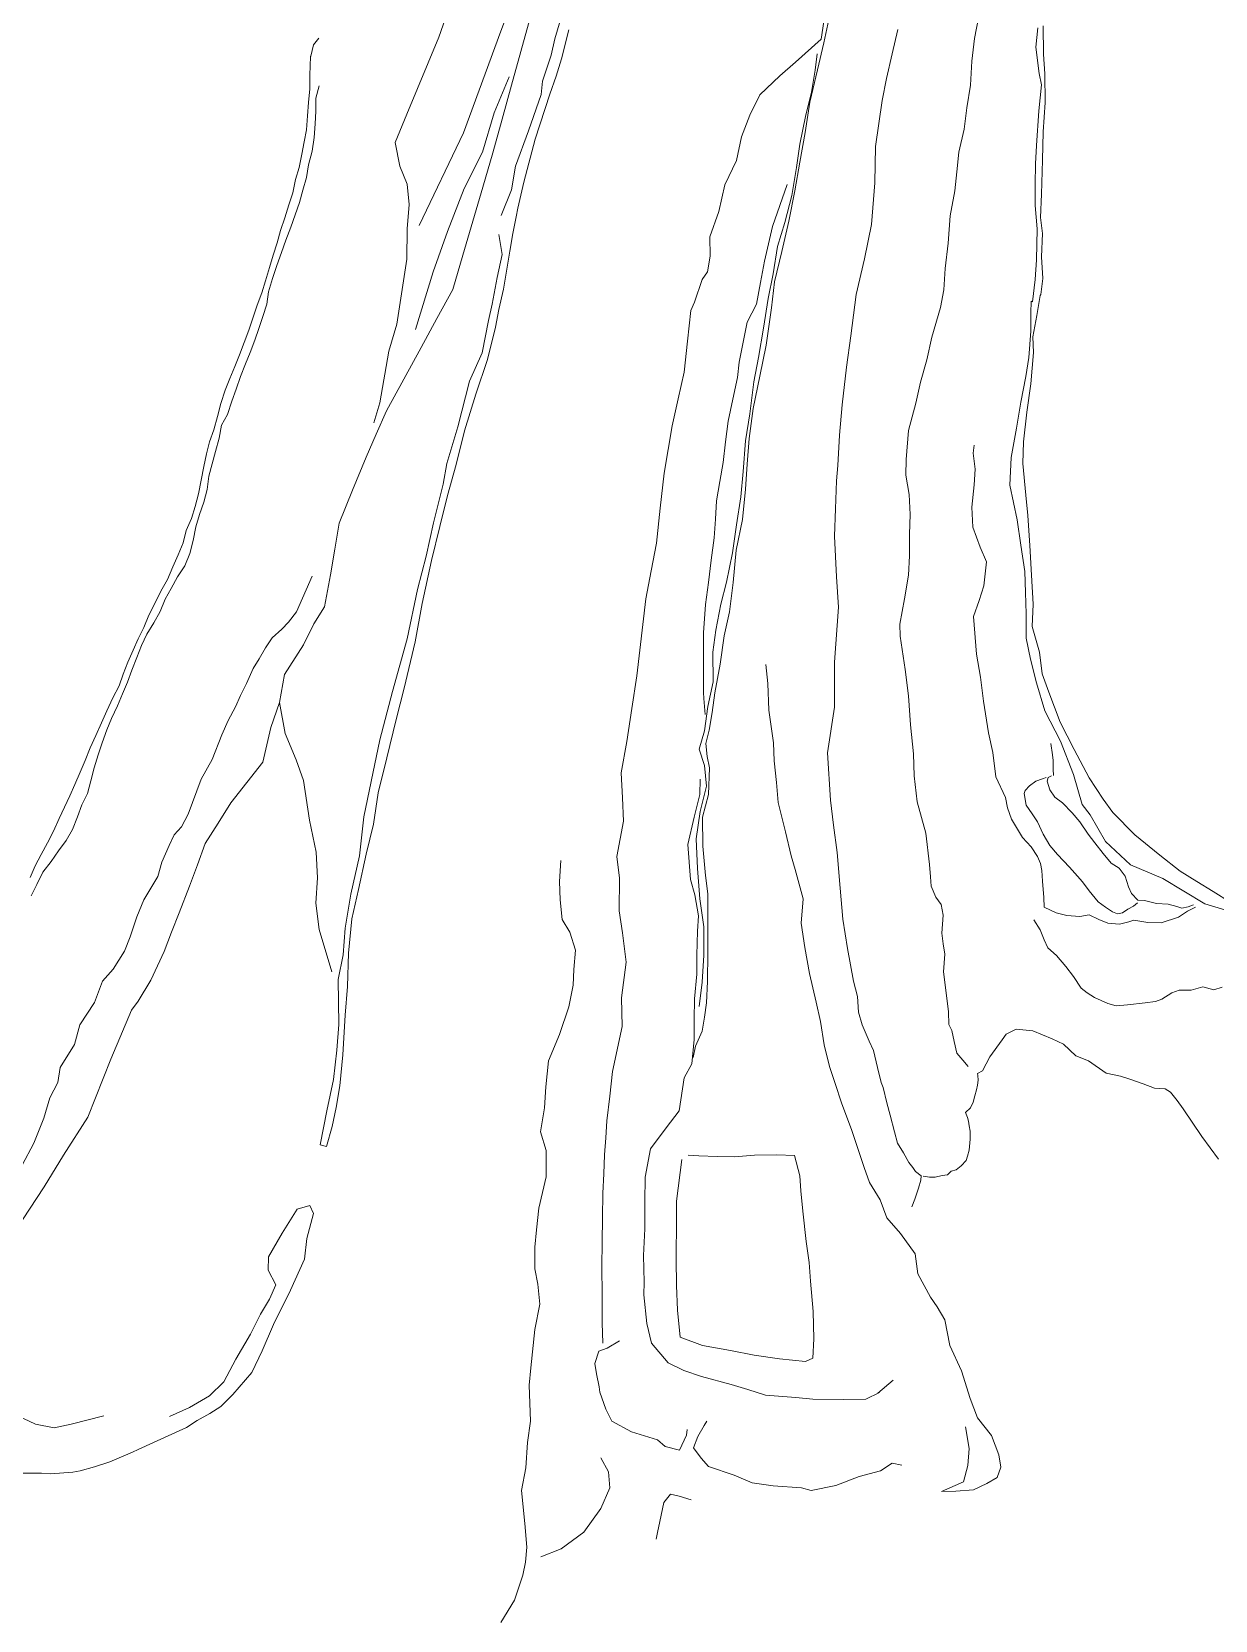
# Model space of a CAD drawing. Extents: x 683321 to 688873, y 7661944 to 7668387.
# Drawn here: x 686662.5 to 686854.2, y 7665844.4 to 7666101.9 of the extents above; entities that cross this region are included whole.
import ezdxf

# ---------------------------------------------------------------- set-up
doc = ezdxf.new("R2010")
doc.units = 0
doc.header["$MEASUREMENT"] = 0
doc.layers.add('01 CRESTA_Line', color=3, linetype='Continuous', lineweight=20)

msp = doc.modelspace()

# ---------------------------------------------------------------- linework, layer by layer
at = {"layer": '01 CRESTA_Line'}
for points in [[(686725.25, 7666070.5, 4069.33), (686732.44, 7666085.5, 4068.99), (686738.5, 7666102, 4068.81), (686744, 7666116.5, 4069.02), (686748.44, 7666126, 4070.53), (686748.19, 7666136, 4070.51), (686748.87, 7666147.5, 4070.16), (686749.75, 7666160, 4069.95), (686749, 7666172.5, 4069.59), (686748.44, 7666182.5, 4069.81), (686747.62, 7666189.5, 4069.67), (686747.19, 7666194.5, 4068.88), (686746.75, 7666197, 4068.96), (686747.88, 7666201.5, 4068.94), (686752.5, 7666216.5, 4069.5), (686757.06, 7666231.5, 4070.01), (686761.63, 7666244.5, 4070.74), (686765.38, 7666256.5, 4071.33)], [(686743.75, 7666173.5, 4062.37), (686742.62, 7666160.5, 4062.44), (686740.94, 7666149, 4062.77), (686739.88, 7666142, 4062.89), (686736.62, 7666125, 4062.55), (686730.56, 7666107, 4062.55), (686728.44, 7666101, 4062.75), (686723.25, 7666088.5, 4061.97), (686721.34, 7666083.91, 4061.92), (686722.11, 7666080.08, 4062.18), (686723.29, 7666077.19, 4062.26), (686723.63, 7666073.86, 4064.66), (686723.29, 7666069.93, 4066.91), (686723.24, 7666065.02, 4069.38), (686722.27, 7666058.71, 4069.41), (686721.65, 7666054.47, 4069.32), (686720.33, 7666050.12, 4068.47), (686718.86, 7666041.76, 4069.13), (686717.92, 7666038.52, 4069.19)], [(686743.22, 7666104.16, 4073.18), (686741.71, 7666098.68, 4072.96), (686740.21, 7666093.2, 4072.75), (686738.71, 7666087.72, 4072.53), (686737.2, 7666082.24, 4072.32), (686735.58, 7666076.71, 4072.05), (686733.96, 7666071.18, 4071.77), (686732.34, 7666065.65, 4071.5), (686730.72, 7666060.12, 4071.22), (686728.14, 7666055.43, 4070.39), (686725.56, 7666050.73, 4069.55), (686722.75, 7666045.58, 4069.55), (686719.94, 7666040.42, 4069.55), (686718.29, 7666036.68, 4068.94), (686716.65, 7666032.93, 4068.33), (686714.47, 7666027.58, 4068.06), (686712.29, 7666022.23, 4067.79), (686711.58, 7666018.04, 4067.35), (686710.87, 7666013.86, 4066.92), (686709.94, 7666008.68, 4066.35), (686708.19, 7666005.91, 4065.67), (686706.5, 7666002.5, 4064.32), (686703.43, 7665997.72, 4063.67), (686702.62, 7665993.18, 4062.89), (686703.54, 7665988.16, 4062.57), (686705.35, 7665983.86, 4062.3), (686706.49, 7665980.52, 4061.77), (686707.47, 7665974.09, 4060.97), (686708.54, 7665968.93, 4060.68), (686708.78, 7665964.77, 4060.08), (686708.5, 7665960.63, 4060), (686709.03, 7665956.38, 4060.08), (686711.09, 7665949.52, 4059.38)], [(686748.37, 7666104.56, 4075.16), (686747.22, 7666100.73, 4074.85), (686746.64, 7666098.07, 4074.54), (686745.22, 7666093.87, 4074.24), (686745, 7666091.7, 4074.38), (686742.96, 7666085.81, 4073.56), (686740.84, 7666080.09, 4072.99), (686740.21, 7666076.27, 4072.73), (686738.56, 7666072.12, 4072.42)], [(686769.66, 7665935.62, 4075.25), (686770.03, 7665937.45, 4075.45), (686771.11, 7665939.88, 4076.06), (686771.47, 7665942.18, 4076.41), (686771.82, 7665944.51, 4076.61), (686771.95, 7665947.93, 4076.71), (686772.05, 7665952.6, 4076.97), (686772.05, 7665957.31, 4077.2), (686772.03, 7665962.16, 4077.42), (686771.64, 7665965.12, 4077.4), (686771.24, 7665969.9, 4077.67), (686771.16, 7665974.57, 4077.98), (686772.14, 7665978.27, 4078.14), (686772.28, 7665982.56, 4078.67), (686771.91, 7665984.44, 4079.48), (686771.72, 7665986.51, 4080.04), (686772.24, 7665988.67, 4080.2), (686772.71, 7665991.52, 4080.21), (686773.14, 7665994.75, 4079.96), (686774.01, 7665999.39, 4080.38), (686774.69, 7666003.98, 4080.78), (686775.52, 7666007.85, 4080.59), (686776.16, 7666012.6, 4080.55), (686776.61, 7666017.85, 4080.56), (686777.64, 7666022.81, 4080.6), (686778.14, 7666027.73, 4080.86), (686778.38, 7666031.77, 4080.88), (686778.75, 7666035.96, 4080.82), (686779.36, 7666040.83, 4080.9), (686780.43, 7666046.08, 4080.75), (686781.46, 7666051.08, 4080.69), (686782.37, 7666057.14, 4080.81), (686782.84, 7666061.34, 4080.78), (686784.03, 7666066.27, 4080.76), (686785.15, 7666071.19, 4080.83), (686786.1, 7666076.12, 4080.94), (686786.96, 7666080.73, 4080.7), (686787.82, 7666085.53, 4080.39), (686788.58, 7666090.47, 4080.44), (686789.82, 7666095.72, 4080.14), (686790.84, 7666100.08, 4079.87), (686791.62, 7666103.87, 4079.75)], [(686814.19, 7665934.19, 4101.97), (686813.33, 7665935.17, 4101.7), (686812.4, 7665936.33, 4101.44), (686811.97, 7665938.21, 4101.39), (686811.55, 7665939.99, 4101.36), (686811.1, 7665940.96, 4101.35), (686811, 7665943.05, 4101.21), (686810.68, 7665945.69, 4101.03), (686810.19, 7665949.5, 4101.07), (686810.44, 7665952.35, 4100.86), (686810.17, 7665954.03, 4100.98), (686809.93, 7665955.8, 4100.63), (686810.18, 7665958.69, 4100.69), (686809.82, 7665960.41, 4100.32), (686808.95, 7665961.6, 4100.49), (686808.21, 7665963.37, 4100.41), (686808.13, 7665964.93, 4100.63), (686807.97, 7665966.93, 4100.38), (686807.34, 7665972.01, 4100.15), (686805.97, 7665977.04, 4100.19), (686805.44, 7665981.26, 4099.74), (686805.38, 7665984.86, 4100.2), (686804.89, 7665989.52, 4100.51), (686804.52, 7665994.22, 4100.01), (686804, 7665998.49, 4100.51), (686803.17, 7666003.91, 4100.32), (686803.16, 7666005.86, 4100.44), (686803.88, 7666009.95, 4100.42), (686804.57, 7666013.78, 4100.27), (686804.73, 7666016.96, 4100.41), (686804.72, 7666020.45, 4100.53), (686804.84, 7666023.62, 4100.42), (686804.63, 7666026.9, 4100.1), (686804.13, 7666030.01, 4100.29), (686804.18, 7666032.54, 4100.46), (686804.55, 7666037.28, 4100.34), (686805.74, 7666041.68, 4100.32), (686806.47, 7666045.1, 4100.25), (686807.5, 7666048.69, 4100.18), (686808.3, 7666052.38, 4100.37), (686809.71, 7666057.17, 4100.34), (686810.26, 7666060.03, 4100.31), (686810.51, 7666063.49, 4100.17), (686810.96, 7666067.59, 4100.21), (686811.28, 7666072.07, 4100.03), (686812.06, 7666076.11, 4100.06), (686812.38, 7666079.19, 4099.93), (686812.72, 7666082.38, 4100.55), (686813.55, 7666086.08, 4100.47), (686813.99, 7666089.57, 4100.37), (686814.58, 7666093.23, 4100.56), (686814.8, 7666097.12, 4100.44), (686815.26, 7666100.79, 4100.5), (686816.22, 7666105.83, 4100.75)], [(686738.18, 7666069, 4072.03), (686738.72, 7666065.76, 4071.77), (686737.88, 7666062.07, 4071.38), (686737.09, 7666057.72, 4070.87), (686736.47, 7666055.08, 4070.54), (686735.49, 7666049.82, 4070.07), (686733.41, 7666045.23, 4069.63), (686731.53, 7666037.87, 4068.83), (686729.76, 7666031.93, 4068.26), (686729.13, 7666028.53, 4067.94), (686727.6, 7666022.3, 4067.19), (686726.4, 7666016.87, 4066.69), (686724.97, 7666011.46, 4066.16), (686723.29, 7666003.5, 4065.36), (686720.96, 7665994.95, 4064.37), (686718.9, 7665987.13, 4063.43), (686717.46, 7665980.34, 4062.69), (686716.3, 7665974.62, 4062.13), (686715.61, 7665968.33, 4061.43), (686714.2, 7665962.12, 4060.67), (686713.28, 7665956.61, 4060.23), (686712.96, 7665952.28, 4059.83), (686712.12, 7665948.26, 4059.28), (686712.25, 7665941, 4058.67), (686711.89, 7665936.84, 4058.28), (686711.35, 7665932.08, 4058.08), (686710.31, 7665926.96, 4057.52), (686709.2, 7665921.48, 4056.89), (686710.22, 7665921.2, 4056.93), (686711.17, 7665924.44, 4057.34), (686711.78, 7665927.5, 4057.67), (686712.39, 7665931.02, 4058.04), (686712.89, 7665936.06, 4058.4), (686713.27, 7665942.5, 4058.8), (686713.66, 7665947.14, 4059.4), (686713.79, 7665952.52, 4059.83), (686714.33, 7665958.1, 4060.42), (686715.45, 7665962.86, 4060.89), (686716.69, 7665968.6, 4061.45), (686717.86, 7665973.46, 4062.02), (686718.63, 7665978.53, 4062.55), (686719.99, 7665984.2, 4063.17), (686721.53, 7665990.43, 4063.93), (686722.81, 7665995.47, 4064.55), (686724.6, 7666003, 4065.39), (686725.74, 7666009.21, 4066.02), (686727.25, 7666016.18, 4066.62), (686728.58, 7666021.67, 4067.13), (686729.86, 7666026.74, 4067.67), (686731.24, 7666031.75, 4068.23), (686732.62, 7666037.21, 4068.94), (686734.46, 7666043.16, 4069.49), (686736.34, 7666048.78, 4069.96), (686737.64, 7666053.98, 4070.42), (686738.17, 7666056.89, 4070.76), (686738.91, 7666060.15, 4071.21), (686739.96, 7666066.31, 4071.82), (686740.44, 7666069.18, 4072.16), (686740.99, 7666071.91, 4072.41), (686741.26, 7666073.28, 4072.54), (686742.24, 7666077.53, 4072.98), (686744.06, 7666084.48, 4073.47), (686746.45, 7666091.75, 4074.09), (686747.45, 7666094.68, 4074.31), (686748.31, 7666097.51, 4074.71), (686749.53, 7666102.18, 4075.1)], [(686790.85, 7666103.56, 4079.68), (686790.37, 7666100.7, 4079.77), (686786.25, 7666096.93, 4075.8), (686783.7, 7666094.76, 4074.86), (686780.48, 7666091.68, 4073.49), (686778.86, 7666088.39, 4073.06), (686777.48, 7666084.86, 4072.62), (686776.66, 7666081.01, 4072.23), (686774.78, 7666077.08, 4071.82), (686773.82, 7666072.75, 4071.46), (686772.34, 7666068.64, 4071.18), (686772.4, 7666065.52, 4070.62), (686771.96, 7666062.95, 4070.21), (686771.09, 7666061.72, 4070.21), (686769.86, 7666058.06, 4070.2), (686769.29, 7666056.71, 4070.21), (686768.75, 7666051.72, 4070.25), (686768.22, 7666046.73, 4070.37), (686767.23, 7666042.37, 4070.34), (686766.23, 7666038.02, 4070.28), (686765.58, 7666034.18, 4070.24), (686764.93, 7666030.34, 4070.28), (686764.32, 7666024.67, 4070.27), (686763.71, 7666019.01, 4070.24), (686762.84, 7666014.5, 4070.23), (686761.96, 7666009.99, 4070.21), (686761.49, 7666005.83, 4070.14), (686761.01, 7666001.67, 4070.16), (686760.53, 7665997.51, 4070.2), (686759.72, 7665992.18, 4070.29), (686758.91, 7665986.85, 4070.29), (686757.99, 7665981.75, 4070.24), (686758.22, 7665977.73, 4070.18), (686758.38, 7665973.95, 4070.13), (686757.31, 7665968.22, 4070.16), (686757.73, 7665964.69, 4070.17), (686757.66, 7665959.4, 4070.18), (686758.21, 7665955.81, 4070.19), (686758.77, 7665951.07, 4070.32), (686758.03, 7665945.31, 4070.56), (686758.17, 7665940.65, 4070.8), (686756.59, 7665933.37, 4071.23), (686756.14, 7665929.36, 4071.39), (686755.68, 7665925.35, 4071.4), (686755.5, 7665922.6, 4071.42), (686755.31, 7665919.86, 4071.44), (686755.18, 7665916.75, 4071.45), (686755.04, 7665913.65, 4071.47), (686754.98, 7665909.66, 4071.48), (686754.92, 7665905.68, 4071.5), (686754.87, 7665901.7, 4071.51), (686754.89, 7665897.16, 4071.35), (686754.92, 7665892.61, 4071.72), (686754.99, 7665889.35, 4072.74)], [(686802.83, 7666102.23, 4089.97), (686801.91, 7666098.3, 4089.99), (686800.99, 7666094.3, 4090.04), (686800.26, 7666090.72, 4090.07), (686799.18, 7666083.27, 4090.08), (686799.11, 7666077.39, 4090), (686798.54, 7666070.66, 4090.01), (686797.4, 7666065.09, 4090.02), (686796.09, 7666059.27, 4090.03), (686795.19, 7666052.61, 4090.06), (686794.52, 7666047.52, 4090.06), (686793.81, 7666041.39, 4090.17), (686793.38, 7666036.52, 4090.19), (686793.07, 7666031.57, 4090.2), (686792.89, 7666029.07, 4090.18), (686792.69, 7666024.57, 4090.15), (686792.54, 7666020.11, 4090.13), (686792.9, 7666013.56, 4090.18), (686793.18, 7666008.64, 4090.1), (686792.57, 7665999.73, 4090.01), (686792.55, 7665992.4, 4089.95), (686791.42, 7665985.03, 4090.07), (686791.89, 7665977.34, 4090.25), (686792.37, 7665973.3, 4090.26), (686792.99, 7665968.85, 4090.47), (686793.48, 7665963.05, 4090.6), (686793.91, 7665958.07, 4090.81), (686794.67, 7665953.32, 4091.08), (686795.62, 7665948.02, 4091.25), (686796.28, 7665945.5, 4091.78), (686796.42, 7665943, 4091.65), (686797.01, 7665940.94, 4091.87), (686798.18, 7665938.25, 4091.89), (686798.9, 7665936.78, 4092.19), (686799.5, 7665933.99, 4092.2), (686800.13, 7665931.6, 4092.33), (686800.44, 7665930.79, 4092.41), (686801.05, 7665928.3, 4092.35), (686801.59, 7665926.26, 4092.24), (686802.26, 7665923.59, 4092.5), (686802.75, 7665921.73, 4092.71), (686803.76, 7665920.16, 4092.82), (686804.6, 7665918.63, 4092.9), (686805.26, 7665917.81, 4093.2), (686805.68, 7665917.13, 4093.21), (686806.59, 7665916.47, 4093.36), (686806.52, 7665915.74, 4092.77), (686806.16, 7665914.43, 4091.87), (686805.58, 7665912.65, 4090.46), (686805.1, 7665911.4, 4089.52)], [(686855.8, 7665959.58, 4121.06), (686852.58, 7665960.56, 4120.79), (686849.18, 7665962.6, 4120.39), (686845.78, 7665964.64, 4120), (686840.54, 7665966.87, 4119.43), (686836.44, 7665970.63, 4119.1), (686833.99, 7665974.94, 4118.94), (686832.68, 7665976.63, 4118.81), (686831.26, 7665981.52, 4118.45), (686829.16, 7665986.91, 4118.08), (686826.63, 7665991.8, 4117.65), (686825.31, 7665996.33, 4117.44), (686824.29, 7666000.2, 4117.1), (686823.62, 7666003.59, 4116.94), (686823.59, 7666007.53, 4116.76), (686823.48, 7666010.97, 4116.42), (686823.38, 7666014.42, 4116.09), (686822.74, 7666018.69, 4115.65), (686822.16, 7666022.79, 4115.34), (686820.97, 7666028.4, 4114.58), (686821.16, 7666032.85, 4114.41), (686822.06, 7666037.63, 4113.9), (686822.77, 7666041.85, 4113.22), (686823.57, 7666046.01, 4113.02), (686824.03, 7666049.11, 4112.77), (686824.38, 7666053.34, 4112.28), (686824.35, 7666056.28, 4111.94), (686824.43, 7666058.23, 4111.75), (686824.64, 7666058.13, 4111.88), (686825.07, 7666061.75, 4111.1), (686825.29, 7666064.91, 4110.78), (686825.39, 7666069.94, 4110.23), (686825.06, 7666073.72, 4109.94), (686825.08, 7666077.1, 4109.54), (686825.1, 7666080.49, 4109.14), (686825.29, 7666083.47, 4108.98), (686825.68, 7666089.05, 4108.35), (686826.09, 7666093.29, 4107.82), (686825.74, 7666095.12, 4107.67), (686825.16, 7666099.38, 4107.1), (686825.5, 7666102.5, 4106.92)], [(686826.39, 7666102.86, 4107.11), (686826.42, 7666098.26, 4107.48), (686826.63, 7666095.07, 4107.99), (686826.68, 7666090.41, 4108.42), (686826.34, 7666085.68, 4108.91), (686826.27, 7666081.07, 4109.45), (686826.07, 7666075.57, 4109.81), (686825.93, 7666071.78, 4110.27), (686826.25, 7666069.19, 4110.51), (686826.11, 7666065.42, 4110.9), (686826.29, 7666061.89, 4111.2), (686825.98, 7666059.31, 4111.43), (686825.88, 7666059.13, 4111.54), (686825.33, 7666055.87, 4112.17), (686824.71, 7666052.41, 4112.39), (686824.8, 7666049.87, 4112.87), (686824.34, 7666044.8, 4113.23), (686823.71, 7666040.21, 4113.64), (686823.18, 7666035.41, 4114.21), (686823.06, 7666031.89, 4114.7), (686823.57, 7666026.78, 4115.1), (686823.89, 7666023.46, 4115.49), (686824.2, 7666018.64, 4115.89), (686824.47, 7666013.81, 4116.3), (686824.73, 7666009.11, 4116.72), (686824.58, 7666005.5, 4117.04), (686825.76, 7666001.33, 4117.27), (686826.22, 7665997.83, 4117.63), (686827.26, 7665994.85, 4118.01), (686829.12, 7665989.99, 4118.18), (686831.4, 7665985.53, 4118.45), (686833.83, 7665980.97, 4118.92), (686836.07, 7665977.52, 4119.17), (686837.67, 7665975.33, 4119.52), (686841.24, 7665971.73, 4119.75), (686845.26, 7665968.42, 4120.14), (686848.55, 7665965.84, 4120.59), (686851.24, 7665964.18, 4120.78), (686853.92, 7665962.51, 4120.97), (686856.66, 7665960.83, 4121.29)], [(686662.25, 7665964.79, 4044.11), (686663.03, 7665966.68, 4044.09), (686664, 7665968.55, 4044.11), (686665.03, 7665970.4, 4044.19), (686665.99, 7665972.31, 4044.22), (686666.93, 7665974.36, 4044.25), (686667.77, 7665976.2, 4044.31), (686668.64, 7665978.02, 4044.3), (686669.48, 7665979.89, 4044.31), (686670.32, 7665981.9, 4044.37), (686671.14, 7665983.76, 4044.35), (686671.96, 7665985.81, 4044.37), (686672.89, 7665987.84, 4044.43), (686673.8, 7665989.86, 4044.4), (686674.62, 7665991.83, 4044.38), (686675.63, 7665993.92, 4044.42), (686676.63, 7665995.85, 4044.33), (686677.31, 7665997.76, 4044.35), (686678.03, 7665999.72, 4044.3), (686678.9, 7666001.66, 4044.31), (686679.71, 7666003.51, 4044.26), (686680.66, 7666005.34, 4044.13), (686681.47, 7666007.3, 4044.14), (686682.5, 7666009.3, 4044.08), (686683.41, 7666011.19, 4044.16), (686684.48, 7666013.12, 4044.16), (686685.36, 7666015.17, 4044.1), (686686.22, 7666017.12, 4044.08), (686686.99, 7666019.03, 4044.05), (686687.52, 7666021.02, 4044.1), (686688.34, 7666022.99, 4044.07), (686688.97, 7666024.96, 4044.24), (686689.5, 7666027.01, 4044.17), (686689.92, 7666029.22, 4044.18), (686690.39, 7666031.4, 4044.16), (686690.8, 7666033.46, 4044.22), (686691.28, 7666035.42, 4044.21), (686692.01, 7666037.34, 4044.27), (686692.56, 7666039.53, 4044.27), (686693.13, 7666041.62, 4044.27), (686693.84, 7666043.78, 4044.31), (686694.59, 7666045.69, 4044.35), (686695.37, 7666047.64, 4044.42), (686696.13, 7666049.53, 4044.45), (686696.89, 7666051.51, 4044.41), (686697.66, 7666053.5, 4044.44), (686698.38, 7666055.61, 4044.49), (686699, 7666057.58, 4044.49), (686699.74, 7666059.57, 4044.53), (686700.38, 7666061.49, 4044.51), (686700.99, 7666063.66, 4044.52), (686701.62, 7666065.68, 4044.59), (686702.26, 7666067.66, 4044.6), (686702.78, 7666069.65, 4044.56), (686703.49, 7666071.7, 4044.6), (686704.14, 7666073.82, 4044.64), (686704.76, 7666075.79, 4044.58), (686705.21, 7666077.91, 4044.55), (686705.81, 7666079.89, 4044.6), (686706.23, 7666082.06, 4044.68), (686706.64, 7666084.04, 4044.63), (686706.99, 7666086.01, 4044.64), (686707.18, 7666088.23, 4044.63), (686707.34, 7666090.4, 4044.62), (686707.56, 7666092.61, 4044.64), (686707.56, 7666094.82, 4044.58), (686707.66, 7666097.89, 4044.45), (686707.68, 7666097.9, 4044.45), (686708.15, 7666099.77, 4044.53), (686709, 7666100.85, 4044.59)], [(686770.64, 7665943.89, 4076.31), (686771.11, 7665947.84, 4076.62), (686771.38, 7665952.21, 4076.83), (686771.36, 7665956.81, 4076.99), (686770.71, 7665961.33, 4077.06), (686770.38, 7665966.24, 4077.36), (686770.15, 7665971.08, 4077.62), (686770.78, 7665975.52, 4077.87), (686771.8, 7665979.59, 4078.16), (686771.47, 7665982.94, 4078.35), (686770.64, 7665985.59, 4079.7), (686771.5, 7665988.6, 4080.13), (686772.04, 7665992.52, 4080.15), (686772.87, 7665996.54, 4080.38), (686772.86, 7666001.3, 4080.63), (686773.33, 7666004.87, 4080.66), (686774.16, 7666009.12, 4080.52), (686775.07, 7666012.66, 4080.69), (686776.03, 7666017.4, 4080.64), (686776.68, 7666021.96, 4080.44), (686777.38, 7666026.51, 4080.45), (686777.75, 7666030.63, 4080.8), (686778.13, 7666035.6, 4080.81), (686778.81, 7666039.96, 4080.8), (686779.48, 7666045.16, 4080.79), (686780.25, 7666049.08, 4080.66), (686781.05, 7666053.86, 4080.73), (686781.79, 7666058.67, 4080.78), (686782.6, 7666062.62, 4080.8), (686783.3, 7666067.09, 4080.82), (686784.5, 7666070.98, 4080.95), (686785.65, 7666075.34, 4080.97), (686786.38, 7666079.87, 4080.66), (686786.96, 7666083.64, 4080.54), (686787.83, 7666088.13, 4080.44), (686788.82, 7666092.08, 4080.27), (686789.42, 7666095.67, 4080.16), (686789.76, 7666098.31, 4079.93)], [(686724.66, 7666053.62, 4070.56), (686727.5, 7666062.95, 4070.42), (686729.84, 7666069.5, 4070.75), (686732.53, 7666076.46, 4070.75), (686735.54, 7666082.36, 4071.1), (686737.41, 7666088.75, 4071.16), (686739.85, 7666094.59, 4073.37)], [(686709.03, 7666093.11, 4044.64), (686708.51, 7666091.13, 4044.58), (686708.51, 7666088.99, 4044.62), (686708.42, 7666086.94, 4044.58), (686708.26, 7666084.73, 4044.61), (686707.92, 7666082.55, 4044.61), (686707.34, 7666080.3, 4044.53), (686707, 7666078.26, 4044.54), (686706.39, 7666076.19, 4044.51), (686705.87, 7666074.21, 4044.51), (686705.16, 7666072.2, 4044.52), (686704.44, 7666070.19, 4044.52), (686703.66, 7666068.08, 4044.53), (686702.96, 7666066.11, 4044.54), (686702.17, 7666064, 4044.53), (686701.5, 7666061.89, 4044.44), (686700.84, 7666059.74, 4044.46), (686700.59, 7666057.73, 4044.42), (686699.94, 7666055.74, 4044.37), (686699.25, 7666053.8, 4044.32), (686698.61, 7666051.88, 4044.33), (686697.89, 7666049.9, 4044.34), (686697.09, 7666048.04, 4044.34), (686696.33, 7666046.03, 4044.32), (686695.58, 7666043.93, 4044.31), (686694.88, 7666042, 4044.3), (686694.19, 7666039.86, 4044.29), (686693.21, 7666038.11, 4044.26), (686692.85, 7666036.02, 4044.22), (686692.23, 7666033.87, 4044.27), (686691.72, 7666031.86, 4044.21), (686691.19, 7666029.83, 4044.17), (686690.9, 7666027.7, 4044.21), (686690.34, 7666025.63, 4044.1), (686689.68, 7666023.65, 4044.11), (686689.09, 7666021.65, 4044.03), (686688.64, 7666019.41, 4044.03), (686688.11, 7666017.34, 4044.02), (686687.26, 7666015.33, 4044.02), (686686.08, 7666013.53, 4044.03), (686685.05, 7666011.66, 4044.02), (686684.08, 7666009.89, 4044.04), (686683.28, 7666007.93, 4044.04), (686682.24, 7666006.06, 4044.05), (686681.15, 7666004.25, 4044.13), (686680.28, 7666002.39, 4044.22), (686679.51, 7666000.46, 4044.24), (686678.7, 7665998.38, 4044.3), (686677.98, 7665996.47, 4044.38), (686677.19, 7665994.55, 4044.42), (686676.39, 7665992.61, 4044.37), (686675.42, 7665990.58, 4044.38), (686674.66, 7665988.72, 4044.38), (686673.87, 7665986.63, 4044.37), (686673.23, 7665984.7, 4044.37), (686672.62, 7665982.59, 4044.3), (686672.08, 7665980.49, 4044.26), (686671.53, 7665978.4, 4044.23), (686670.59, 7665976.58, 4044.24), (686669.89, 7665974.61, 4044.23), (686669.06, 7665972.56, 4044.18), (686668.06, 7665970.81, 4044.1), (686666.83, 7665969.12, 4044.06), (686665.64, 7665967.4, 4044.05), (686664.26, 7665965.65, 4044.09), (686663.28, 7665963.68, 4044.01), (686662.39, 7665961.81, 4043.97)], [(686771.6, 7665991.2, 4080.25), (686771.4, 7665993.79, 4080.09), (686771.32, 7665994.78, 4080.08), (686771.32, 7665998.65, 4080.01), (686771.32, 7666004.44, 4079.93), (686771.66, 7666009.03, 4079.99), (686772.12, 7666012.59, 4079.95), (686772.58, 7666016.23, 4079.98), (686773.05, 7666019.87, 4080.05), (686773.26, 7666022.87, 4080.12), (686773.46, 7666025.87, 4080.16), (686773.98, 7666028.98, 4080.19), (686774.51, 7666032.08, 4080.16), (686774.91, 7666035.41, 4080.13), (686775.31, 7666038.74, 4080.12), (686776.06, 7666042.31, 4080.07), (686776.81, 7666045.87, 4080.04), (686777.1, 7666048.31, 4080.04), (686778.42, 7666054.8, 4080.09), (686779.9, 7666057.74, 4080.13), (686780.56, 7666061.22, 4080.18), (686781.22, 7666064.69, 4080.17), (686782.52, 7666070.32, 4080.18), (686783.69, 7666073.72, 4080.18), (686784.86, 7666077.13, 4080.18)], [(686851.07, 7665960, 4121.05), (686849.76, 7665959.34, 4120.74), (686848.32, 7665958.37, 4120.18), (686845.46, 7665957.48, 4118.88), (686843.35, 7665957.49, 4118.79), (686841.04, 7665957.87, 4118.61), (686840.22, 7665957.61, 4118.75), (686838.71, 7665957.22, 4119.13), (686836.84, 7665957.38, 4119.12), (686835.41, 7665958, 4119.35), (686833.81, 7665958.74, 4119.33), (686832.31, 7665958.49, 4118.44), (686830.21, 7665958.66, 4117.6), (686828.48, 7665959.08, 4116.36), (686826.55, 7665959.97, 4116.16), (686826.45, 7665961.56, 4116.73), (686826.26, 7665964.22, 4117.8), (686826.17, 7665965.94, 4118.49), (686825.91, 7665967.09, 4119.08), (686825.43, 7665968.18, 4119.29), (686824.41, 7665969.79, 4119), (686822.99, 7665971.3, 4117.44), (686821.23, 7665974.27, 4115), (686820.57, 7665976.09, 4114.95), (686820.25, 7665977.79, 4115.52), (686818.72, 7665981.14, 4115.23), (686818.23, 7665985.07, 4114.36), (686817.5, 7665988.23, 4114.72), (686816.71, 7665993.39, 4114.75), (686816.21, 7665997.25, 4114.25), (686815.59, 7666000.98, 4114.03), (686815.1, 7666007.12, 4111.8), (686815.99, 7666009.72, 4113.16), (686816.75, 7666012.08, 4113.36), (686817.17, 7666015.98, 4112.53), (686816.15, 7666018.33, 4113.1), (686814.98, 7666021.6, 4112.86), (686814.78, 7666024.84, 4112.44), (686815.18, 7666028.45, 4111.78), (686815.37, 7666030.98, 4112.04), (686815.01, 7666033.6, 4111.86), (686815.21, 7666034.89, 4112.04)], [(686707.9, 7666013.62, 4063.74), (686705.37, 7666007.85, 4062.2), (686704.08, 7666006.2, 4061.52), (686703.01, 7666005.03, 4061.25), (686701.42, 7666003.66, 4060.75), (686700.35, 7666002, 4060.23), (686699.33, 7666000.22, 4059.74), (686698.35, 7665998.66, 4059.04), (686697.27, 7665996.22, 4058.73), (686696.31, 7665994.32, 4058.45), (686695.49, 7665992.49, 4058.23), (686694.29, 7665990.24, 4057.74), (686693.28, 7665987.91, 4057.5), (686691.69, 7665983.95, 4057.04), (686689.95, 7665980.76, 4056.45), (686687.83, 7665975.09, 4055.46), (686686.76, 7665973.03, 4055.34), (686685.54, 7665971.74, 4055.02), (686684.75, 7665969.97, 4054.97), (686683.58, 7665967.29, 4054.63), (686682.92, 7665964.95, 4054.22), (686680.64, 7665961.18, 4053.12), (686679.53, 7665958.45, 4052.8), (686678.45, 7665955.17, 4052.52), (686677.51, 7665952.87, 4052.28), (686675.67, 7665949.93, 4051.87), (686673.95, 7665947.99, 4051.46), (686672.63, 7665944.55, 4051.28), (686670.28, 7665940.92, 4050.6), (686669.41, 7665937.72, 4050.38), (686667.09, 7665934.03, 4049.19), (686666.69, 7665931.55, 4049.01), (686665.43, 7665929.09, 4048.65), (686664.45, 7665925.82, 4048.42), (686662.8, 7665921.75, 4047.56), (686660.91, 7665918.17, 4047.05)], [(686813.77, 7665875.74, 4075.39), (686814.39, 7665872.26, 4075.31), (686814.18, 7665869.47, 4075.25), (686813.48, 7665866.84, 4075), (686809.88, 7665865.28, 4073.3), (686812.23, 7665865.36, 4074.17), (686815.05, 7665865.55, 4074.97), (686817.23, 7665866.58, 4075.83), (686818.93, 7665867.56, 4076.27), (686819.52, 7665869.21, 4075.73), (686819.18, 7665871.21, 4076.76), (686818.01, 7665874.38, 4077.57), (686815.74, 7665877.22, 4077.21), (686814.51, 7665880.33, 4077.61), (686813.12, 7665884.86, 4077.71), (686811.26, 7665888.92, 4078.29), (686810.44, 7665893.11, 4080.05), (686809.17, 7665895.23, 4080.87), (686808.09, 7665896.77, 4081.07), (686806.06, 7665900.55, 4081.12), (686805.61, 7665903.82, 4081.81), (686803.23, 7665907.11, 4081.53), (686801.01, 7665909.65, 4081.35), (686799.98, 7665912.55, 4081.41), (686798.2, 7665915.37, 4081.35), (686797.34, 7665917.81, 4081.28), (686796.15, 7665921.39, 4081.15), (686795.3, 7665923.96, 4081.16), (686793.73, 7665928.1, 4080.85), (686792.59, 7665931.55, 4080.66), (686791.77, 7665934.16, 4080.69), (686790.86, 7665937.68, 4080.76), (686790.29, 7665941.46, 4080.65), (686789.57, 7665944.59, 4080.8), (686788.53, 7665949.23, 4080.58), (686787.76, 7665953.46, 4080.43), (686787.16, 7665957.39, 4080.41), (686787.45, 7665961.36, 4080.53), (686786.18, 7665966.09, 4080.22), (686785.52, 7665968.29, 4080.47), (686784.6, 7665972.22, 4080.46), (686783.42, 7665976.98, 4080.15), (686783.17, 7665980.2, 4080.11), (686782.79, 7665983.73, 4080.17), (686782.66, 7665986.62, 4080.19), (686781.93, 7665991.92, 4080.23), (686781.75, 7665996.25, 4080.15), (686781.42, 7665999.35, 4080.28)], [(686702.62, 7665993.18, 4062.89), (686701.23, 7665989.13, 4062.62), (686699.9, 7665983.48, 4062.01), (686697.32, 7665980.19, 4061.44), (686694.74, 7665976.91, 4060.87), (686692.67, 7665973.6, 4060.44), (686690.59, 7665970.29, 4060.01), (686689.32, 7665966.86, 4059.68), (686688.04, 7665963.42, 4059.35), (686686.34, 7665959.1, 4058.5), (686685.14, 7665955.94, 4058.39), (686683.94, 7665952.79, 4058.27), (686681.75, 7665948.17, 4056.68), (686679.72, 7665944.74, 4056.44), (686678.64, 7665943.29, 4055.77), (686675.27, 7665935.35, 4055.19), (686671.55, 7665925.98, 4053.96), (686667.65, 7665919.77, 4052.78), (686664.5, 7665914.65, 4052.38), (686660.97, 7665909.3, 4052.36)], [(686827.62, 7665986.5, 4117.88), (686827.88, 7665984.71, 4118.02), (686827.99, 7665983.78, 4118.13), (686827.97, 7665982.38, 4118.25), (686828.03, 7665981.32, 4118.64)], [(686770.79, 7665980.74, 4077.42), (686770.71, 7665978.24, 4077.46), (686769.84, 7665974.6, 4077.15), (686768.79, 7665970.15, 4077.25), (686769.22, 7665964.46, 4076.76), (686769.9, 7665961.97, 4076.68), (686770.53, 7665958.59, 4076.7), (686770.37, 7665956.1, 4076.26), (686770.25, 7665952.22, 4076.02), (686770.27, 7665949.16, 4075.94), (686769.85, 7665945.13, 4075.62), (686769.8, 7665941.81, 4075.49), (686769.79, 7665938.56, 4075.31), (686769.43, 7665934.62, 4075.28), (686768.2, 7665932.32, 4075.34), (686767.36, 7665926.98, 4075.42), (686765.28, 7665924.21, 4075.37), (686762.72, 7665920.84, 4075.12), (686761.89, 7665916.21, 4074.89), (686761.83, 7665912.23, 4075.11), (686761.84, 7665907.84, 4075.1), (686761.59, 7665903.51, 4075.2), (686761.72, 7665899.23, 4074.98), (686761.64, 7665897.15, 4075.2), (686762.14, 7665892.5, 4074.95), (686762.91, 7665889.31, 4075.05), (686765.61, 7665886.12, 4074.79), (686768.13, 7665884.91, 4074.88), (686771.03, 7665883.94, 4074.99), (686775.79, 7665882.6, 4074.89), (686778.53, 7665881.82, 4075.05), (686781.36, 7665880.89, 4075.13), (686786.29, 7665880.51, 4074.98), (686789.06, 7665880.23, 4075.27), (686793.99, 7665880.19, 4075.2), (686797.65, 7665880.27, 4075.09), (686799.85, 7665881.35, 4075.06), (686799.57, 7665881.22, 4075.1), (686802.08, 7665883.35, 4074.69)], [(686841.66, 7665960.69, 4121.1), (686840.99, 7665960.15, 4120.6), (686840.07, 7665959.68, 4120.47), (686839.24, 7665959.08, 4120.31), (686838.39, 7665958.91, 4119.98), (686837.62, 7665959.21, 4120.02), (686836.46, 7665959.97, 4120.63), (686835.26, 7665960.86, 4120.95), (686833.83, 7665962.65, 4120.9), (686832.76, 7665964.11, 4120.97), (686831.95, 7665965.03, 4121.05), (686830.64, 7665966.45, 4121), (686828.68, 7665968.54, 4120.98), (686827.47, 7665969.98, 4120.8), (686826.35, 7665971.83, 4120.44), (686825.44, 7665973.83, 4119.57), (686824.6, 7665975.1, 4118.84), (686823.59, 7665976.52, 4118.86), (686823.27, 7665978.39, 4118.35), (686823.45, 7665978.92, 4118.35), (686824.13, 7665979.65, 4118.36), (686825.18, 7665980.39, 4118.47), (686826.27, 7665980.77, 4118.36), (686826.87, 7665981.02, 4118.59)], [(686850.73, 7665960.38, 4121.37), (686849.84, 7665960.03, 4121.27), (686848.84, 7665959.84, 4121.15), (686848.01, 7665960.11, 4121.16), (686846.62, 7665960.49, 4121.15), (686844.71, 7665960.61, 4121.16), (686842.76, 7665961.07, 4121.5), (686841.72, 7665961.14, 4121.27), (686840.68, 7665962.21, 4121.07), (686840.18, 7665963.3, 4120.58), (686839.63, 7665965.02, 4120.45), (686838.66, 7665966.32, 4120.36), (686837.41, 7665967.15, 4120.02), (686836.07, 7665968.67, 4120.1), (686834.75, 7665970.4, 4119.8), (686833.67, 7665971.84, 4119.4), (686832.3, 7665973.82, 4119.31), (686831.04, 7665975.31, 4119.01), (686829.51, 7665976.88, 4118.99), (686828.26, 7665977.82, 4118.93), (686827.42, 7665979.01, 4118.8), (686827.03, 7665980.4, 4118.69), (686827.17, 7665981.02, 4118.68), (686827.7, 7665981.27, 4118.68)], [(686748.2, 7665967.58, 4060.33), (686748, 7665964.17, 4060.25), (686748.11, 7665961.18, 4060.22), (686748.43, 7665958.01, 4060.21), (686749.69, 7665955.96, 4060.22), (686750.61, 7665953.05, 4060.24), (686750.33, 7665949.89, 4060.23), (686750.2, 7665947.34, 4060.24), (686749.5, 7665943.86, 4060.2), (686748.02, 7665939.36, 4060.27), (686746.22, 7665935.07, 4060.31), (686745.76, 7665930.85, 4060.25), (686745.56, 7665927.47, 4060.25), (686744.9, 7665923.6, 4060.25), (686745.86, 7665920.55, 4060.27), (686745.81, 7665916.28, 4060.36), (686744.64, 7665911.2, 4060.27), (686744.26, 7665907.71, 4060.21), (686743.98, 7665904.89, 4060.17), (686743.98, 7665901.37, 4060.16), (686744.47, 7665898.91, 4060.19), (686744.82, 7665895.67, 4060.22), (686743.98, 7665891.52, 4060.21), (686743.37, 7665885.31, 4060.32), (686743.08, 7665882.49, 4060.31), (686743.32, 7665876.69, 4060.52), (686742.81, 7665873.25, 4060.66), (686742.56, 7665869.13, 4060.78), (686741.86, 7665865.42, 4060.8), (686742.35, 7665860.09, 4061.1), (686742.68, 7665856.27, 4062.73), (686742.46, 7665853.84, 4063.45), (686742.06, 7665851.71, 4063.34), (686740.69, 7665847.65, 4062.75), (686738.49, 7665844.07, 4061.48)], [(686855.35, 7665947, 4118.36), (686854, 7665946.6, 4117.98), (686852.25, 7665947.07, 4117.2), (686850.35, 7665946.53, 4116.88), (686848.38, 7665946.56, 4116.76), (686847.21, 7665946.1, 4116.42), (686845.6, 7665945.07, 4116.72), (686844.55, 7665944.73, 4116.66), (686842.89, 7665944.5, 4116.3), (686840.02, 7665944.14, 4116.09), (686838.18, 7665943.99, 4115.86), (686836.86, 7665944.37, 4115.61), (686834.68, 7665945.36, 4115.03), (686833.5, 7665946.12, 4114.68), (686832.5, 7665946.88, 4114.61), (686831.26, 7665948.78, 4114.28), (686830.03, 7665950.36, 4114.27), (686828.53, 7665952.15, 4113.95), (686827.13, 7665953.4, 4113.47), (686826.54, 7665954.7, 4113.38), (686825.9, 7665956.3, 4113.32), (686824.86, 7665957.92, 4113.07)], [(686806.92, 7665916.4, 4093.47), (686807.93, 7665916.23, 4093.62), (686808.86, 7665916.24, 4093.79), (686810.01, 7665916.51, 4094.07), (686810.85, 7665916.6, 4094.19), (686811.46, 7665917.19, 4094.29), (686812.27, 7665917.42, 4094.23), (686813.09, 7665918.05, 4094.35), (686813.89, 7665918.93, 4094.88), (686814.11, 7665919.64, 4095.21), (686814.39, 7665920.59, 4095.75), (686814.56, 7665922.41, 4096.24), (686814.51, 7665923.68, 4096.64), (686814.39, 7665924.57, 4096.93), (686814.24, 7665925.32, 4097.41), (686814.09, 7665925.88, 4097.67), (686813.77, 7665926.73, 4098), (686814.6, 7665927.46, 4098.77), (686815, 7665928.38, 4099.44), (686815.28, 7665929.41, 4100.2), (686815.59, 7665930.37, 4100.99), (686815.72, 7665931.12, 4101.7), (686815.85, 7665931.95, 4102.32), (686815.77, 7665932.69, 4102.71), (686815.71, 7665933.01, 4102.84), (686816.54, 7665933.48, 4103.33), (686817.73, 7665935.75, 4104.25), (686819.71, 7665938.48, 4105.76), (686820.35, 7665939.41, 4106.78), (686821.97, 7665940.24, 4108.1), (686824.68, 7665939.95, 4109.54), (686827.83, 7665938.66, 4111.13), (686829.65, 7665937.79, 4112.08), (686831.67, 7665935.88, 4112.73), (686833.69, 7665935.11, 4113.74), (686836.56, 7665933.1, 4113.98), (686838.9, 7665932.6, 4114.51), (686840.39, 7665932.1, 4114.74), (686842.59, 7665931.38, 4115.19), (686844.43, 7665930.68, 4115.98), (686846.14, 7665930.53, 4116.39), (686846.98, 7665930.03, 4116.7), (686848.1, 7665928.63, 4116.52), (686849.03, 7665927.32, 4116.36), (686852.1, 7665922.8, 4116.06), (686854.8, 7665919.17, 4115.69)], [(686767.8, 7665919.07, 4075.2), (686766.96, 7665912.36, 4075.4), (686766.93, 7665909.41, 4075.14), (686766.91, 7665902.96, 4075.3), (686766.95, 7665898.65, 4075.16), (686767.12, 7665894.7, 4075.18), (686767.55, 7665890.31, 4074.95), (686771.14, 7665888.92, 4075.03), (686775.7, 7665888.13, 4075.1), (686779.53, 7665887.38, 4075.12), (686783.64, 7665886.77, 4075.18), (686787.87, 7665886.36, 4075.28), (686789.03, 7665886.87, 4075.26), (686789.19, 7665890.04, 4075.15), (686789.12, 7665894.47, 4075.28), (686788.69, 7665899.36, 4075.3), (686788.44, 7665902.4, 4075.25), (686787.95, 7665905.83, 4075.13), (686787.44, 7665910.71, 4075.3), (686787.11, 7665913.99, 4075.23), (686786.93, 7665916.42, 4075.11), (686786.05, 7665919.74, 4075.16), (686783.2, 7665919.85, 4075.31), (686779.59, 7665919.8, 4075.25), (686776.35, 7665919.55, 4075.41), (686773.54, 7665919.59, 4075.24), (686770.57, 7665919.7, 4075.44), (686768.82, 7665919.78, 4075.29)], [(686684.79, 7665877.46, 4050.38), (686688.05, 7665878.9, 4051.08), (686691.26, 7665880.78, 4051.85), (686693.6, 7665883.06, 4052.23), (686695.56, 7665886.71, 4052.76), (686697.91, 7665890.76, 4053.15), (686699.52, 7665894.03, 4053.42), (686701, 7665896.48, 4053.62), (686702.03, 7665898.78, 4053.88), (686700.79, 7665901.17, 4053.82), (686700.84, 7665903.32, 4054.21), (686703.06, 7665907.16, 4055.05), (686705.51, 7665911.06, 4055.52), (686707.56, 7665911.64, 4055.62), (686708.15, 7665910.33, 4055.52), (686707.03, 7665906.27, 4054.81), (686706.66, 7665902.96, 4054.7), (686704.41, 7665897.92, 4053.92), (686701.67, 7665892.36, 4053.46), (686699.82, 7665888.06, 4053), (686698.14, 7665884.56, 4052.71), (686695.06, 7665880.98, 4052.24), (686693.14, 7665879.07, 4051.93), (686691.31, 7665877.91, 4051.62), (686689.3, 7665876.78, 4051.24), (686687.55, 7665875.63, 4050.93), (686685.16, 7665874.57, 4050.72), (686682.22, 7665873.21, 4050.34), (686679.74, 7665872.09, 4050.12), (686678.79, 7665871.64, 4050.04), (686675.11, 7665870.07, 4049.67), (686672.66, 7665869.27, 4049.49), (686670.35, 7665868.63, 4049.28), (686669.14, 7665868.4, 4049.16), (686665.5, 7665868.16, 4048.71), (686664.05, 7665868.23, 4048.53), (686660.38, 7665868.28, 4048.16)], [(686757.7, 7665889.69, 4071.88), (686755.73, 7665888.54, 4071.8), (686754.36, 7665888.01, 4072.01), (686753.73, 7665886.05, 4070.13), (686754.01, 7665884.36, 4069.42), (686754.43, 7665882.24, 4068.71), (686754.54, 7665881.36, 4068.54), (686755.51, 7665878.62, 4068.72), (686756.47, 7665876.67, 4068.7), (686759.67, 7665874.98, 4068.76), (686763.88, 7665873.65, 4068.96), (686765.09, 7665872.55, 4068.9), (686767.42, 7665871.98, 4068.96), (686768.56, 7665874.39, 4069.63), (686768.66, 7665875.31, 4070.06)], [(686659.29, 7665878, 4049.91), (686663.11, 7665876.2, 4049.8), (686666.1, 7665875.59, 4050.01), (686668.87, 7665876.22, 4049.79), (686674.14, 7665877.55, 4049.83)], [(686803.47, 7665869.54, 4071.56), (686801.89, 7665869.89, 4071.3), (686800, 7665868.64, 4070.9), (686796.55, 7665867.72, 4070.33), (686792.75, 7665866.23, 4069.7), (686788.77, 7665865.47, 4069.41), (686787.21, 7665865.86, 4069.69), (686782.59, 7665866.18, 4069.6), (686779.2, 7665866.7, 4069.52), (686776.27, 7665867.92, 4069.46), (686772.13, 7665869.36, 4069.26), (686770.95, 7665870.68, 4069.1), (686769.72, 7665872.37, 4069.17), (686770.39, 7665874.21, 4069.38), (686771.41, 7665875.98, 4069.39), (686771.88, 7665876.66, 4069.4)], [(686744.96, 7665854.69, 4063.86), (686748.26, 7665855.98, 4063.8), (686751.92, 7665858.71, 4063.94), (686754.71, 7665862.5, 4064.03), (686756.16, 7665865.85, 4064.41), (686755.92, 7665868.46, 4065.4), (686754.68, 7665870.73, 4065.06)], [(686769.33, 7665863.94, 4065.48), (686767.38, 7665864.51, 4065.15), (686765.97, 7665864.84, 4065.96), (686764.88, 7665863.5, 4064.81), (686764.27, 7665860.43, 4063.49), (686763.89, 7665858.65, 4062.65), (686763.67, 7665857.55, 4062.48)]]:
    msp.add_polyline3d(points, dxfattribs=at)

doc.saveas('drawing.dxf')
